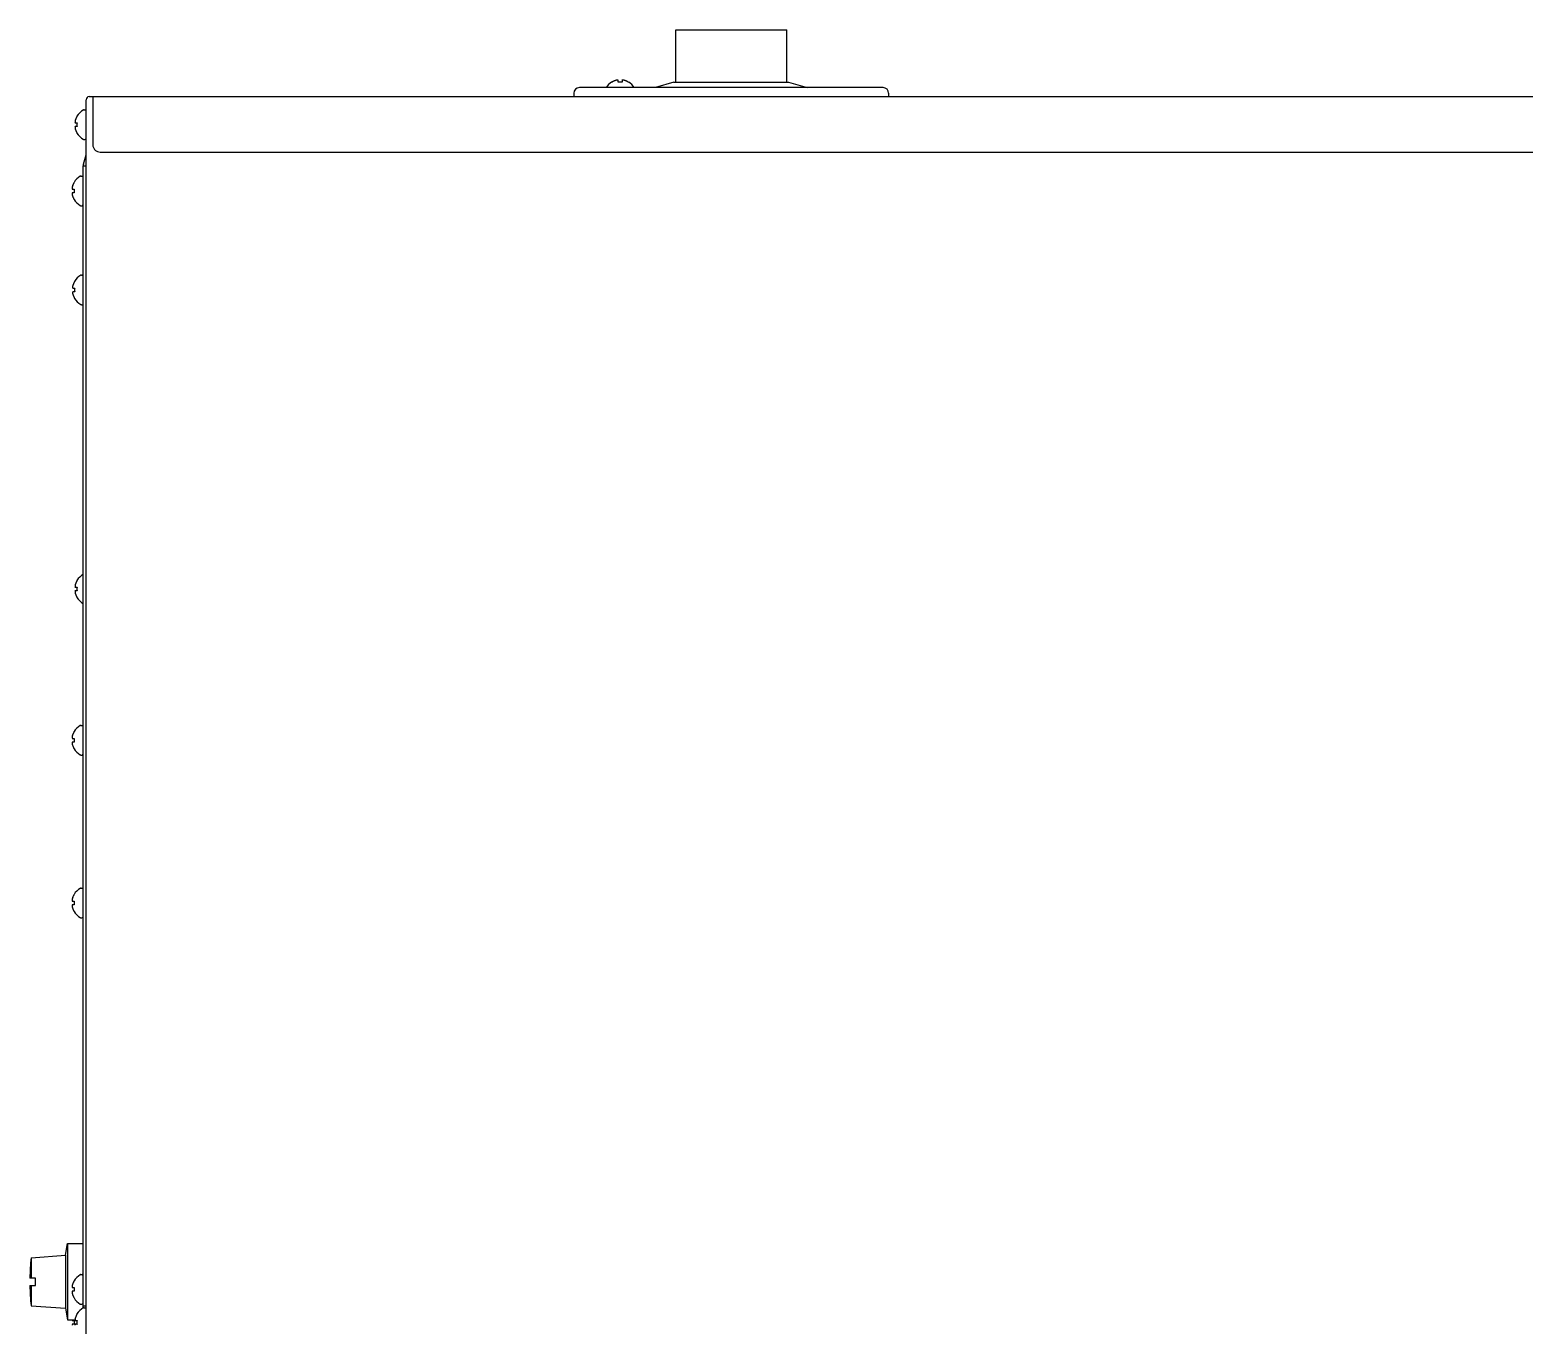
# Model space of a CAD drawing. Header units: millimetres. Extents: x 1025 to 6152, y 3757 to 7264.
# Drawn here: x 5298 to 5701.5, y 5762 to 6111.8 of the extents above; entities that cross this region are included whole.
import ezdxf

# ---------------------------------------------------------------- set-up
doc = ezdxf.new("R2010")
doc.units = ezdxf.units.MM
doc.header["$LTSCALE"] = 346.5
doc.layers.get('0').update_dxf_attribs({"linetype": 'CONTINUOUS'})
doc.layers.add('GEOM', color=7, linetype='CONTINUOUS')

msp = doc.modelspace()

# ---------------------------------------------------------------- linework, layer by layer
at = {"color": 7, "linetype": 'Continuous'}
for p, q in [((5313.16, 5616.3), (5313.16, 6092.9)), ((5312.36, 5766.64), (5312.36, 6075.04)), ((5310.16, 5961.3), (5310.71, 5961.3)), ((5310.71, 5960.3), (5310.16, 5960.3)), ((5310.68, 5963.1), (5310.71, 5963.1)), ((5310.71, 5958.5), (5310.68, 5958.5)), ((5311.76, 5923.96), (5311.96, 5923.96)), ((5309.36, 5920.46), (5309.91, 5920.46)), ((5309.91, 5919.46), (5309.36, 5919.46)), ((5309.88, 5922.26), (5309.91, 5922.26)), ((5309.91, 5917.66), (5309.88, 5917.66)), ((5311.76, 5915.96), (5311.96, 5915.96)), ((5311.76, 5880), (5311.96, 5880)), ((5309.36, 5876.5), (5309.91, 5876.5)), ((5309.91, 5875.5), (5309.36, 5875.5)), ((5309.88, 5878.3), (5309.91, 5878.3)), ((5309.91, 5873.7), (5309.88, 5873.7)), ((5311.76, 5872), (5311.96, 5872)), ((5307.6, 5780.85), (5308.16, 5784.03)), ((5308.16, 5784.03), (5308.16, 5763.37)), ((5308.16, 5784.03), (5312.36, 5784.03)), ((5298.3, 5780.2), (5307.6, 5780.85)), ((5298.3, 5780.2), (5298.3, 5774.7)), ((5307.6, 5780.85), (5307.6, 5766.55)), ((5299.47, 5774.7), (5297.97, 5774.7)), ((5299.47, 5772.7), (5299.47, 5774.7)), ((5311.76, 5775.63), (5311.96, 5775.63)), ((5297.97, 5772.7), (5299.47, 5772.7)), ((5298.3, 5772.7), (5298.3, 5767.2)), ((5309.36, 5772.13), (5309.91, 5772.13)), ((5309.91, 5771.13), (5309.36, 5771.13)), ((5309.88, 5773.93), (5309.91, 5773.93)), ((5298.3, 5767.2), (5307.6, 5766.55)), ((5307.6, 5766.55), (5308.16, 5763.37)), ((5309.91, 5769.33), (5309.88, 5769.33)), ((5311.76, 5767.63), (5311.96, 5767.63)), ((5312.36, 5767.2), (5313.16, 5767.2)), ((5312.56, 5766.7), (5312.76, 5766.7)), ((5308.16, 5763.37), (5310.15, 5763.37)), ((5309.36, 5763.2), (5309.91, 5763.2)), ((5309.91, 5762.2), (5309.36, 5762.2)), ((5310.16, 5763.2), (5310.71, 5763.2)), ((5310.71, 5762.2), (5310.16, 5762.2)), ((5310.68, 5765), (5310.71, 5765))]:
    msp.add_line(p, q, dxfattribs=at)
for centre, radius, start, end in [((5314.78, 5960.6), 4.8, 120.3012, 148.6273), ((5312.13, 5961.55), 1.98, 174.8627, 175.7144), ((5312.12, 5961.55), 1.97, 175.714, 176.9766), ((5312.11, 5961.55), 1.96, 176.9771, 178.0037), ((5312.1, 5961.55), 1.95, 178.0037, 179.0738), ((5312.1, 5961.55), 1.95, 179.0741, 181.1541), ((5312.1, 5961.55), 1.95, 181.1545, 182.3767), ((5312.11, 5961.55), 1.96, 182.3765, 183.2159), ((5312.12, 5961.55), 1.97, 183.2167, 184.6016), ((5312.13, 5961.55), 1.98, 184.6009, 185.2558), ((5312.13, 5960.05), 1.98, 174.7442, 175.3991), ((5312.12, 5960.05), 1.97, 175.3984, 176.7833), ((5312.11, 5960.05), 1.96, 176.7841, 177.6235), ((5312.1, 5960.05), 1.96, 177.6234, 178.8455), ((5312.1, 5960.05), 1.95, 178.8459, 180.9258), ((5312.1, 5960.05), 1.95, 180.9261, 181.9964), ((5312.11, 5960.05), 1.96, 181.9964, 183.0228), ((5312.12, 5960.05), 1.97, 183.0233, 184.286), ((5312.13, 5960.05), 1.98, 184.2856, 185.1372), ((5314.66, 5960.65), 4.64, 163.6036, 165.6824), ((5312.15, 5961.54), 2.01, 172.7256, 174.8598), ((5312.15, 5961.55), 2.01, 185.2585, 187.2741), ((5312.15, 5960.04), 2.01, 172.7259, 174.7415), ((5312.15, 5960.05), 2.01, 185.1401, 187.2744), ((5314.66, 5960.94), 4.64, 194.3176, 196.3964), ((5314.69, 5960.64), 4.67, 162.6228, 163.6051), ((5314.69, 5960.95), 4.67, 196.3949, 197.3772), ((5314.7, 5960.64), 4.68, 161.535, 162.6227), ((5314.72, 5960.63), 4.7, 159.4813, 161.5344), ((5314.73, 5960.63), 4.72, 158.9977, 159.4819), ((5314.74, 5960.62), 4.72, 157.4524, 158.9975), ((5314.74, 5960.62), 4.73, 156.6826, 157.4526), ((5314.75, 5960.62), 4.73, 155.4278, 156.6825), ((5314.75, 5960.62), 4.74, 154.4598, 155.4278), ((5314.76, 5960.62), 4.74, 153.3188, 154.4598), ((5314.76, 5960.61), 4.75, 151.9926, 153.3187), ((5314.76, 5960.61), 4.75, 151.0316, 151.9926), ((5314.77, 5960.61), 4.75, 148.4659, 151.0313), ((5314.47, 5960.8), 3.79, 172.4013, 179.9911), ((5314.47, 5960.8), 3.79, 180.0089, 187.5987), ((5314.7, 5960.96), 4.68, 197.3773, 198.465), ((5314.72, 5960.96), 4.7, 198.4656, 200.5187), ((5314.73, 5960.97), 4.72, 200.5181, 201.0023), ((5314.74, 5960.97), 4.72, 201.0025, 202.5476), ((5314.74, 5960.97), 4.73, 202.5474, 203.3174), ((5314.75, 5960.98), 4.73, 203.3175, 204.5722), ((5314.75, 5960.98), 4.74, 204.5722, 205.5402), ((5314.76, 5960.98), 4.74, 205.5402, 206.6812), ((5314.76, 5960.98), 4.75, 206.6813, 208.0074), ((5314.76, 5960.98), 4.75, 208.0074, 208.9684), ((5314.77, 5960.98), 4.75, 208.9687, 211.5341), ((5314.78, 5961), 4.8, 211.3727, 239.6988), ((5313.98, 5919.77), 4.8, 120.3012, 148.6273), ((5311.76, 5923.56), 0.4, 90, 120.3012), ((5311.96, 5923.56), 0.4, 0, 90), ((5311.33, 5920.71), 1.98, 174.8627, 175.7144), ((5311.32, 5920.71), 1.97, 175.714, 176.9766), ((5311.31, 5920.71), 1.96, 176.9771, 178.0037), ((5311.3, 5920.71), 1.95, 178.0037, 179.0738), ((5311.3, 5920.71), 1.95, 179.0741, 181.1541), ((5311.3, 5920.71), 1.95, 181.1545, 182.3767), ((5311.31, 5920.71), 1.96, 182.3765, 183.2159), ((5311.32, 5920.72), 1.97, 183.2167, 184.6016), ((5311.33, 5920.72), 1.98, 184.6009, 185.2558), ((5311.33, 5919.21), 1.98, 174.7442, 175.3991), ((5311.32, 5919.21), 1.97, 175.3984, 176.7833), ((5311.31, 5919.21), 1.96, 176.7841, 177.6235), ((5311.3, 5919.21), 1.96, 177.6234, 178.8455), ((5311.3, 5919.21), 1.95, 178.8459, 180.9258), ((5313.86, 5919.82), 4.64, 163.6036, 165.6824), ((5311.35, 5920.71), 2.01, 172.7256, 174.8598), ((5311.35, 5920.72), 2.01, 185.2585, 187.2741), ((5311.35, 5919.21), 2.01, 172.7259, 174.7415), ((5313.89, 5919.81), 4.67, 162.6228, 163.6051), ((5313.9, 5919.8), 4.68, 161.535, 162.6227), ((5313.92, 5919.8), 4.7, 159.4813, 161.5344), ((5313.93, 5919.79), 4.72, 158.9977, 159.4819), ((5313.94, 5919.79), 4.72, 157.4524, 158.9975), ((5313.94, 5919.79), 4.73, 156.6826, 157.4526), ((5313.95, 5919.79), 4.73, 155.4278, 156.6825), ((5313.95, 5919.78), 4.74, 154.4598, 155.4278), ((5313.96, 5919.78), 4.74, 153.3188, 154.4598), ((5313.96, 5919.78), 4.75, 151.9926, 153.3187), ((5313.96, 5919.78), 4.75, 151.0316, 151.9926), ((5313.97, 5919.78), 4.75, 148.4659, 151.0313), ((5313.67, 5919.96), 3.79, 172.4013, 179.9911), ((5313.67, 5919.96), 3.79, 180.0089, 187.5987), ((5311.3, 5919.21), 1.95, 180.9261, 181.9964), ((5311.31, 5919.21), 1.96, 181.9964, 183.0228), ((5311.32, 5919.21), 1.97, 183.0233, 184.286), ((5311.33, 5919.22), 1.98, 184.2856, 185.1372), ((5311.35, 5919.22), 2.01, 185.1401, 187.2744), ((5313.86, 5920.11), 4.64, 194.3176, 196.3964), ((5313.89, 5920.12), 4.67, 196.3949, 197.3772), ((5313.9, 5920.12), 4.68, 197.3773, 198.465), ((5313.92, 5920.13), 4.7, 198.4656, 200.5187), ((5313.93, 5920.13), 4.72, 200.5181, 201.0023), ((5313.94, 5920.14), 4.72, 201.0025, 202.5476), ((5313.94, 5920.14), 4.73, 202.5474, 203.3174), ((5313.95, 5920.14), 4.73, 203.3175, 204.5722), ((5313.95, 5920.14), 4.74, 204.5722, 205.5402), ((5313.96, 5920.15), 4.74, 205.5402, 206.6812), ((5313.96, 5920.15), 4.75, 206.6813, 208.0074), ((5313.96, 5920.15), 4.75, 208.0074, 208.9684), ((5313.97, 5920.15), 4.75, 208.9687, 211.5341), ((5313.98, 5920.16), 4.8, 211.3727, 239.6988), ((5311.76, 5916.36), 0.4, 239.6988, 270), ((5311.96, 5916.36), 0.4, 270, 0), ((5313.98, 5875.8), 4.8, 120.3012, 148.6273), ((5311.76, 5879.6), 0.4, 90, 120.3012), ((5311.96, 5879.6), 0.4, 0, 90), ((5311.33, 5876.75), 1.98, 174.8627, 175.7144), ((5311.32, 5876.75), 1.97, 175.714, 176.9766), ((5311.31, 5876.75), 1.96, 176.9771, 178.0037), ((5311.3, 5876.75), 1.95, 178.0037, 179.0738), ((5311.3, 5876.75), 1.95, 179.0741, 181.1541), ((5311.3, 5876.75), 1.95, 181.1545, 182.3767), ((5311.31, 5876.75), 1.96, 182.3765, 183.2159), ((5311.32, 5876.75), 1.97, 183.2167, 184.6016), ((5311.33, 5876.75), 1.98, 184.6009, 185.2558), ((5311.33, 5875.25), 1.98, 174.7442, 175.3991), ((5311.32, 5875.25), 1.97, 175.3984, 176.7833), ((5311.31, 5875.25), 1.96, 176.7841, 177.6235), ((5311.3, 5875.25), 1.96, 177.6234, 178.8455), ((5311.3, 5875.25), 1.95, 178.8459, 180.9258), ((5311.3, 5875.25), 1.95, 180.9261, 181.9964), ((5311.31, 5875.25), 1.96, 181.9964, 183.0228), ((5311.32, 5875.25), 1.97, 183.0233, 184.286), ((5311.33, 5875.25), 1.98, 184.2856, 185.1372), ((5313.86, 5875.85), 4.64, 163.6036, 165.6824), ((5311.35, 5876.74), 2.01, 172.7256, 174.8598), ((5311.35, 5876.75), 2.01, 185.2585, 187.2741), ((5311.35, 5875.24), 2.01, 172.7259, 174.7415), ((5311.35, 5875.25), 2.01, 185.1401, 187.2744), ((5313.86, 5876.14), 4.64, 194.3176, 196.3964), ((5313.89, 5875.84), 4.67, 162.6228, 163.6051), ((5313.9, 5875.84), 4.68, 161.535, 162.6227), ((5313.92, 5875.83), 4.7, 159.4813, 161.5344), ((5313.93, 5875.83), 4.72, 158.9977, 159.4819), ((5313.94, 5875.82), 4.72, 157.4524, 158.9975), ((5313.94, 5875.82), 4.73, 156.6826, 157.4526), ((5313.95, 5875.82), 4.73, 155.4278, 156.6825), ((5313.95, 5875.82), 4.74, 154.4598, 155.4278), ((5313.96, 5875.82), 4.74, 153.3188, 154.4598), ((5313.96, 5875.81), 4.75, 151.9926, 153.3187), ((5313.96, 5875.81), 4.75, 151.0316, 151.9926), ((5313.97, 5875.81), 4.75, 148.4659, 151.0313), ((5313.67, 5876), 3.79, 172.4013, 179.9911), ((5313.67, 5876), 3.79, 180.0089, 187.5987), ((5313.89, 5876.15), 4.67, 196.3949, 197.3772), ((5313.9, 5876.16), 4.68, 197.3773, 198.465), ((5313.92, 5876.16), 4.7, 198.4656, 200.5187), ((5313.93, 5876.17), 4.72, 200.5181, 201.0023), ((5313.94, 5876.17), 4.72, 201.0025, 202.5476), ((5313.94, 5876.17), 4.73, 202.5474, 203.3174), ((5313.95, 5876.18), 4.73, 203.3175, 204.5722), ((5313.95, 5876.18), 4.74, 204.5722, 205.5402), ((5313.96, 5876.18), 4.74, 205.5402, 206.6812), ((5313.96, 5876.18), 4.75, 206.6813, 208.0074), ((5313.96, 5876.18), 4.75, 208.0074, 208.9684), ((5313.97, 5876.18), 4.75, 208.9687, 211.5341), ((5313.98, 5876.2), 4.8, 211.3727, 239.6988), ((5311.76, 5872.4), 0.4, 239.6988, 270), ((5311.96, 5872.4), 0.4, 270, 0), ((5357.96, 5773.78), 60, 173.8625, 179.1263), ((5313.98, 5771.43), 4.8, 120.3012, 148.6273), ((5311.76, 5775.23), 0.4, 90, 120.3012), ((5311.96, 5775.23), 0.4, 0, 90), ((5357.96, 5773.61), 60, 180.8737, 186.1375), ((5311.33, 5772.38), 1.98, 174.8627, 175.7144), ((5311.32, 5772.38), 1.97, 175.714, 176.9766), ((5311.31, 5772.38), 1.96, 176.9771, 178.0037), ((5311.3, 5772.38), 1.95, 178.0037, 179.0738), ((5311.3, 5772.38), 1.95, 179.0741, 181.1541), ((5311.3, 5772.38), 1.95, 181.1545, 182.3767), ((5311.31, 5772.38), 1.96, 182.3765, 183.2159), ((5311.32, 5772.38), 1.97, 183.2167, 184.6016), ((5311.33, 5772.38), 1.98, 184.6009, 185.2558), ((5311.33, 5770.88), 1.98, 174.7442, 175.3991), ((5311.32, 5770.88), 1.97, 175.3984, 176.7833), ((5311.31, 5770.88), 1.96, 176.7841, 177.6235), ((5311.3, 5770.88), 1.96, 177.6234, 178.8455), ((5311.3, 5770.88), 1.95, 178.8459, 180.9258), ((5311.3, 5770.88), 1.95, 180.9261, 181.9964), ((5311.31, 5770.88), 1.96, 181.9964, 183.0228), ((5311.32, 5770.88), 1.97, 183.0233, 184.286), ((5311.33, 5770.88), 1.98, 184.2856, 185.1372), ((5313.86, 5771.48), 4.64, 163.6036, 165.6824), ((5311.35, 5772.38), 2.01, 172.7256, 174.8598), ((5311.35, 5772.38), 2.01, 185.2585, 187.2741), ((5311.35, 5770.88), 2.01, 172.7259, 174.7415), ((5311.35, 5770.88), 2.01, 185.1401, 187.2744), ((5313.86, 5771.78), 4.64, 194.3176, 196.3964), ((5313.89, 5771.48), 4.67, 162.6228, 163.6051), ((5313.89, 5771.79), 4.67, 196.3949, 197.3772), ((5313.9, 5771.47), 4.68, 161.535, 162.6227), ((5313.9, 5771.79), 4.68, 197.3773, 198.465), ((5313.92, 5771.46), 4.7, 159.4813, 161.5344), ((5313.92, 5771.8), 4.7, 198.4656, 200.5187), ((5313.93, 5771.46), 4.72, 158.9977, 159.4819), ((5313.93, 5771.8), 4.72, 200.5181, 201.0023), ((5313.94, 5771.46), 4.72, 157.4524, 158.9975), ((5313.94, 5771.8), 4.72, 201.0025, 202.5476), ((5313.94, 5771.45), 4.73, 156.6826, 157.4526), ((5313.94, 5771.81), 4.73, 202.5474, 203.3174), ((5313.95, 5771.45), 4.73, 155.4278, 156.6825), ((5313.95, 5771.45), 4.74, 154.4598, 155.4278), ((5313.96, 5771.45), 4.74, 153.3188, 154.4598), ((5313.96, 5771.45), 4.75, 151.9926, 153.3187), ((5313.96, 5771.45), 4.75, 151.0316, 151.9926), ((5313.97, 5771.44), 4.75, 148.4659, 151.0313), ((5313.67, 5771.63), 3.79, 172.4013, 179.9911), ((5313.67, 5771.63), 3.79, 180.0089, 187.5987), ((5313.95, 5771.81), 4.73, 203.3175, 204.5722), ((5313.95, 5771.81), 4.74, 204.5722, 205.5402), ((5313.96, 5771.81), 4.74, 205.5402, 206.6812), ((5313.96, 5771.81), 4.75, 206.6813, 208.0074), ((5313.96, 5771.82), 4.75, 208.0074, 208.9684), ((5313.97, 5771.82), 4.75, 208.9687, 211.5341), ((5313.98, 5771.83), 4.8, 211.3727, 239.6988), ((5314.78, 5762.5), 4.8, 120.3012, 148.6273), ((5311.76, 5768.03), 0.4, 239.6988, 270), ((5311.96, 5768.03), 0.4, 270, 0), ((5312.56, 5766.3), 0.4, 90, 120.3012), ((5312.76, 5766.3), 0.4, 0, 90), ((5311.31, 5763.45), 1.96, 182.3482, 183.2159), ((5311.32, 5763.45), 1.97, 183.2167, 184.6016), ((5311.33, 5763.45), 1.98, 184.6009, 185.2558), ((5311.33, 5761.95), 1.98, 174.7442, 175.3991), ((5311.32, 5761.95), 1.97, 175.3984, 176.7833), ((5311.31, 5761.95), 1.96, 176.7841, 177.6235), ((5311.3, 5761.95), 1.96, 177.6234, 178.8455), ((5311.35, 5763.45), 2.01, 185.2585, 187.2741), ((5311.35, 5761.94), 2.01, 172.7259, 174.7415), ((5313.67, 5762.7), 3.79, 172.4013, 179.9911), ((5313.67, 5762.7), 3.79, 180.0089, 187.5987), ((5312.13, 5763.45), 1.98, 174.8627, 175.7144), ((5312.12, 5763.45), 1.97, 175.714, 176.9766), ((5312.11, 5763.45), 1.96, 176.9771, 178.0037), ((5312.1, 5763.45), 1.95, 178.0037, 179.0738), ((5312.1, 5763.45), 1.95, 179.0741, 181.1541), ((5312.1, 5763.45), 1.95, 181.1545, 182.3767), ((5312.11, 5763.45), 1.96, 182.3765, 183.2159), ((5312.12, 5763.45), 1.97, 183.2167, 184.6016), ((5312.13, 5763.45), 1.98, 184.6009, 185.2558), ((5312.13, 5761.95), 1.98, 174.7442, 175.3991), ((5312.12, 5761.95), 1.97, 175.3984, 176.7833), ((5312.11, 5761.95), 1.96, 176.7841, 177.6235), ((5312.1, 5761.95), 1.96, 177.6234, 178.8455), ((5314.66, 5762.55), 4.64, 163.6036, 165.6824), ((5312.15, 5763.44), 2.01, 172.7256, 174.8598), ((5312.15, 5763.45), 2.01, 185.2585, 187.2741), ((5312.15, 5761.94), 2.01, 172.7259, 174.7415), ((5314.69, 5762.54), 4.67, 162.6228, 163.6051), ((5314.7, 5762.54), 4.68, 161.535, 162.6227), ((5314.72, 5762.53), 4.7, 159.4813, 161.5344), ((5314.73, 5762.53), 4.72, 158.9977, 159.4819), ((5314.74, 5762.52), 4.72, 157.4524, 158.9975), ((5314.74, 5762.52), 4.73, 156.6826, 157.4526), ((5314.75, 5762.52), 4.73, 155.4278, 156.6825), ((5314.75, 5762.52), 4.74, 154.4598, 155.4278), ((5314.76, 5762.52), 4.74, 153.3188, 154.4598), ((5314.76, 5762.51), 4.75, 151.9926, 153.3187), ((5314.76, 5762.51), 4.75, 151.0316, 151.9926), ((5314.77, 5762.51), 4.75, 148.4659, 151.0313), ((5314.47, 5762.7), 3.79, 172.4013, 179.9911), ((5314.47, 5762.7), 3.79, 180.0089, 187.5987)]:
    msp.add_arc(centre, radius, start, end, dxfattribs=at)
at = {"layer": 'GEOM', "color": 7, "linetype": 'Continuous'}
for p, q in [((5472.36, 6097.7), (5472.36, 6111.8)), ((5472.36, 6111.8), (5502.36, 6111.8)), ((5502.36, 6097.7), (5502.36, 6111.8)), ((5455.06, 6097.64), (5455.06, 6097.68)), ((5456.86, 6097.64), (5456.86, 6098.19)), ((5457.86, 6098.19), (5457.86, 6097.64)), ((5459.66, 6097.68), (5459.66, 6097.64)), ((5471.86, 6097.7), (5466.86, 6096.2)), ((5471.86, 6097.7), (5502.86, 6097.7)), ((5502.86, 6097.7), (5507.86, 6096.2)), ((5313.96, 6093.79), (6010.56, 6093.8)), ((5314.96, 6093.8), (5314.96, 6080.79)), ((5444.86, 6094.7), (5444.86, 6093.7)), ((5528.36, 6096.2), (5446.36, 6096.2)), ((5529.86, 6094.7), (5529.86, 6093.7)), ((5312.56, 6090.2), (5312.76, 6090.2)), ((5310.16, 6086.7), (5310.71, 6086.7)), ((5310.71, 6085.7), (5310.16, 6085.7)), ((5310.68, 6088.5), (5310.71, 6088.5)), ((5310.71, 6083.9), (5310.68, 6083.9)), ((5312.56, 6082.2), (5312.76, 6082.2)), ((5312.43, 6075.54), (5313.16, 6078.05)), ((5312.43, 6075.54), (5313.16, 6078.05)), ((5316.96, 6078.8), (6008.56, 6078.8)), ((5312.36, 6075.04), (5313.16, 6075.04)), ((5309.36, 6068.8), (5309.91, 6068.8)), ((5309.88, 6070.6), (5309.91, 6070.6)), ((5311.76, 6072.3), (5311.96, 6072.3)), ((5309.91, 6067.8), (5309.36, 6067.8)), ((5309.91, 6066), (5309.88, 6066)), ((5311.76, 6064.3), (5311.96, 6064.3)), ((5311.92, 6045.58), (5312.12, 6045.58)), ((5309.52, 6042.08), (5310.07, 6042.08)), ((5310.07, 6041.08), (5309.52, 6041.08)), ((5310.04, 6043.88), (5310.07, 6043.88)), ((5310.07, 6039.28), (5310.04, 6039.28)), ((5311.92, 6037.58), (5312.12, 6037.58))]:
    msp.add_line(p, q, dxfattribs=at)
for centre, radius, start, end in [((5457.56, 6093.58), 4.8, 121.3727, 146.7752), ((5457.55, 6093.59), 4.75, 118.9687, 121.5341), ((5457.54, 6093.59), 4.75, 118.0074, 118.9684), ((5457.54, 6093.6), 4.75, 116.6813, 118.0074), ((5457.54, 6093.6), 4.74, 115.5402, 116.6812), ((5457.54, 6093.6), 4.74, 114.5722, 115.5402), ((5457.54, 6093.61), 4.73, 113.3175, 114.5722), ((5457.53, 6093.61), 4.73, 112.5474, 113.3174), ((5457.53, 6093.62), 4.72, 111.0025, 112.5476), ((5457.53, 6093.63), 4.72, 110.5181, 111.0023), ((5457.53, 6093.64), 4.7, 108.4656, 110.5187), ((5457.52, 6093.65), 4.68, 107.3773, 108.465), ((5457.51, 6093.67), 4.67, 106.3949, 107.3772), ((5457.51, 6093.7), 4.64, 104.3176, 106.3964), ((5456.61, 6096.2), 2.01, 95.1401, 97.2744), ((5456.61, 6096.23), 1.98, 94.2856, 95.1372), ((5456.61, 6096.24), 1.97, 93.0233, 94.286), ((5456.61, 6096.25), 1.96, 91.9964, 93.0228), ((5456.61, 6096.26), 1.95, 90.9261, 91.9964), ((5456.61, 6096.26), 1.95, 88.8459, 90.9258), ((5456.61, 6096.25), 1.96, 87.6234, 88.8455), ((5456.61, 6096.25), 1.96, 86.7841, 87.6235), ((5456.61, 6096.24), 1.97, 85.3984, 86.7833), ((5456.61, 6096.22), 1.98, 84.7442, 85.3991), ((5456.6, 6096.2), 2.01, 82.7259, 84.7415), ((5457.36, 6093.89), 3.79, 90.0089, 97.5987), ((5457.36, 6093.89), 3.79, 82.4013, 89.9911), ((5458.11, 6096.2), 2.01, 95.2585, 97.2741), ((5458.11, 6096.22), 1.98, 94.6009, 95.2558), ((5458.11, 6096.24), 1.97, 93.2167, 94.6016), ((5458.11, 6096.25), 1.96, 92.3765, 93.2159), ((5458.11, 6096.25), 1.95, 91.1545, 92.3767), ((5458.11, 6096.26), 1.95, 89.0741, 91.1541), ((5458.11, 6096.26), 1.95, 88.0037, 89.0738), ((5458.11, 6096.25), 1.96, 86.9771, 88.0037), ((5458.11, 6096.24), 1.97, 85.714, 86.9766), ((5458.11, 6096.23), 1.98, 84.8627, 85.7144), ((5458.1, 6096.2), 2.01, 82.7256, 84.8598), ((5457.21, 6093.7), 4.64, 73.6036, 75.6824), ((5457.2, 6093.67), 4.67, 72.6228, 73.6051), ((5457.2, 6093.65), 4.68, 71.535, 72.6227), ((5457.19, 6093.64), 4.7, 69.4813, 71.5344), ((5457.19, 6093.63), 4.72, 68.9977, 69.4819), ((5457.19, 6093.62), 4.72, 67.4524, 68.9975), ((5457.18, 6093.61), 4.73, 66.6826, 67.4526), ((5457.18, 6093.61), 4.73, 65.4278, 66.6825), ((5457.18, 6093.6), 4.74, 64.4598, 65.4278), ((5457.18, 6093.6), 4.74, 63.3188, 64.4598), ((5457.18, 6093.6), 4.75, 61.9926, 63.3187), ((5457.17, 6093.59), 4.75, 61.0316, 61.9926), ((5457.17, 6093.59), 4.75, 58.4659, 61.0313), ((5457.16, 6093.58), 4.8, 33.2248, 58.6273), ((5314.06, 6092.9), 0.9, 96.3341, 180), ((5446.36, 6094.7), 1.5, 90, 180), ((5528.36, 6094.7), 1.5, 0, 90), ((5314.78, 6086), 4.8, 120.3012, 148.6273), ((5312.56, 6089.8), 0.4, 90, 120.3012), ((5312.76, 6089.8), 0.4, 0, 90), ((5312.13, 6086.95), 1.98, 174.8627, 175.7144), ((5312.12, 6086.95), 1.97, 175.714, 176.9766), ((5312.11, 6086.95), 1.96, 176.9771, 178.0037), ((5312.1, 6086.95), 1.95, 178.0037, 179.0738), ((5312.1, 6086.95), 1.95, 179.0741, 181.1541), ((5312.1, 6086.95), 1.95, 181.1545, 182.3767), ((5312.11, 6086.95), 1.96, 182.3765, 183.2159), ((5312.12, 6086.95), 1.97, 183.2167, 184.6016), ((5312.13, 6086.95), 1.98, 184.6009, 185.2558), ((5312.13, 6085.45), 1.98, 174.7442, 175.3991), ((5312.12, 6085.45), 1.97, 175.3984, 176.7833), ((5312.11, 6085.45), 1.96, 176.7841, 177.6235), ((5312.1, 6085.45), 1.96, 177.6234, 178.8455), ((5312.1, 6085.45), 1.95, 178.8459, 180.9258), ((5312.1, 6085.45), 1.95, 180.9261, 181.9964), ((5312.11, 6085.45), 1.96, 181.9964, 183.0228), ((5312.12, 6085.45), 1.97, 183.0233, 184.286), ((5312.13, 6085.45), 1.98, 184.2856, 185.1372), ((5314.66, 6086.05), 4.64, 163.6036, 165.6824), ((5312.15, 6086.94), 2.01, 172.7256, 174.8598), ((5312.15, 6086.95), 2.01, 185.2585, 187.2741), ((5312.15, 6085.44), 2.01, 172.7259, 174.7415), ((5312.15, 6085.45), 2.01, 185.1401, 187.2744), ((5314.66, 6086.34), 4.64, 194.3176, 196.3964), ((5314.69, 6086.04), 4.67, 162.6228, 163.6051), ((5314.69, 6086.35), 4.67, 196.3949, 197.3772), ((5314.7, 6086.04), 4.68, 161.535, 162.6227), ((5314.7, 6086.36), 4.68, 197.3773, 198.465), ((5314.72, 6086.03), 4.7, 159.4813, 161.5344), ((5314.72, 6086.36), 4.7, 198.4656, 200.5187), ((5314.73, 6086.03), 4.72, 158.9977, 159.4819), ((5314.73, 6086.37), 4.72, 200.5181, 201.0023), ((5314.74, 6086.02), 4.72, 157.4524, 158.9975), ((5314.74, 6086.37), 4.72, 201.0025, 202.5476), ((5314.74, 6086.02), 4.73, 156.6826, 157.4526), ((5314.75, 6086.02), 4.73, 155.4278, 156.6825), ((5314.75, 6086.02), 4.74, 154.4598, 155.4278), ((5314.76, 6086.02), 4.74, 153.3188, 154.4598), ((5314.76, 6086.01), 4.75, 151.9926, 153.3187), ((5314.76, 6086.01), 4.75, 151.0316, 151.9926), ((5314.77, 6086.01), 4.75, 148.4659, 151.0313), ((5314.47, 6086.2), 3.79, 172.4013, 179.9911), ((5314.47, 6086.2), 3.79, 180.0089, 187.5987), ((5314.74, 6086.37), 4.73, 202.5474, 203.3174), ((5314.75, 6086.38), 4.73, 203.3175, 204.5722), ((5314.75, 6086.38), 4.74, 204.5722, 205.5402), ((5314.76, 6086.38), 4.74, 205.5402, 206.6812), ((5314.76, 6086.38), 4.75, 206.6813, 208.0074), ((5314.76, 6086.38), 4.75, 208.0074, 208.9684), ((5314.77, 6086.38), 4.75, 208.9687, 211.5341), ((5314.78, 6086.4), 4.8, 211.3727, 239.6988), ((5312.56, 6082.6), 0.4, 239.6988, 270), ((5312.76, 6082.6), 0.4, 270, 0), ((5314.16, 6075.04), 1.8, 163.7798, 180), ((5314.16, 6075.04), 1.8, 163.7798, 174.5617), ((5311.33, 6069.05), 1.98, 174.8627, 175.7144), ((5311.32, 6069.05), 1.97, 175.714, 176.9766), ((5311.31, 6069.05), 1.96, 176.9771, 178.0037), ((5311.3, 6069.05), 1.95, 178.0037, 179.0738), ((5311.3, 6069.05), 1.95, 179.0741, 181.1541), ((5311.3, 6069.05), 1.95, 181.1545, 182.3767), ((5311.31, 6069.05), 1.96, 182.3765, 183.2159), ((5311.32, 6069.05), 1.97, 183.2167, 184.6016), ((5311.33, 6069.05), 1.98, 184.6009, 185.2558), ((5313.86, 6068.15), 4.64, 163.6036, 165.6824), ((5311.35, 6069.04), 2.01, 172.7256, 174.8598), ((5311.35, 6069.05), 2.01, 185.2585, 187.2741), ((5313.89, 6068.14), 4.67, 162.6228, 163.6051), ((5313.9, 6068.14), 4.68, 161.535, 162.6227), ((5313.92, 6068.13), 4.7, 159.4813, 161.5344), ((5313.93, 6068.13), 4.72, 158.9977, 159.4819), ((5313.94, 6068.12), 4.72, 157.4524, 158.9975), ((5313.94, 6068.12), 4.73, 156.6826, 157.4526), ((5313.95, 6068.12), 4.73, 155.4278, 156.6825), ((5313.95, 6068.12), 4.74, 154.4598, 155.4278), ((5313.96, 6068.12), 4.74, 153.3188, 154.4598), ((5313.96, 6068.11), 4.75, 151.9926, 153.3187), ((5313.96, 6068.11), 4.75, 151.0316, 151.9926), ((5313.97, 6068.11), 4.75, 148.4659, 151.0313), ((5313.98, 6068.1), 4.8, 120.3012, 148.6273), ((5313.67, 6068.3), 3.79, 172.4013, 179.9911), ((5311.76, 6071.9), 0.4, 90, 120.3012), ((5311.96, 6071.9), 0.4, 0, 90), ((5311.33, 6067.55), 1.98, 174.7442, 175.3991), ((5311.32, 6067.55), 1.97, 175.3984, 176.7833), ((5311.31, 6067.55), 1.96, 176.7841, 177.6235), ((5311.3, 6067.55), 1.96, 177.6234, 178.8455), ((5311.3, 6067.55), 1.95, 178.8459, 180.9258), ((5311.3, 6067.55), 1.95, 180.9261, 181.9964), ((5311.31, 6067.55), 1.96, 181.9964, 183.0228), ((5311.32, 6067.55), 1.97, 183.0233, 184.286), ((5311.33, 6067.55), 1.98, 184.2856, 185.1372), ((5311.35, 6067.54), 2.01, 172.7259, 174.7415), ((5311.35, 6067.55), 2.01, 185.1401, 187.2744), ((5313.86, 6068.44), 4.64, 194.3176, 196.3964), ((5313.89, 6068.45), 4.67, 196.3949, 197.3772), ((5313.9, 6068.46), 4.68, 197.3773, 198.465), ((5313.92, 6068.46), 4.7, 198.4656, 200.5187), ((5313.93, 6068.47), 4.72, 200.5181, 201.0023), ((5313.94, 6068.47), 4.72, 201.0025, 202.5476), ((5313.94, 6068.47), 4.73, 202.5474, 203.3174), ((5313.95, 6068.48), 4.73, 203.3175, 204.5722), ((5313.95, 6068.48), 4.74, 204.5722, 205.5402), ((5313.96, 6068.48), 4.74, 205.5402, 206.6812), ((5313.96, 6068.48), 4.75, 206.6813, 208.0074), ((5313.96, 6068.48), 4.75, 208.0074, 208.9684), ((5313.97, 6068.48), 4.75, 208.9687, 211.5341), ((5313.67, 6068.3), 3.79, 180.0089, 187.5987), ((5313.98, 6068.5), 4.8, 211.3727, 239.6988), ((5311.96, 6064.7), 0.4, 270, 0), ((5311.76, 6064.7), 0.4, 239.6988, 270), ((5314.14, 6041.38), 4.8, 120.3012, 148.6273), ((5311.92, 6045.18), 0.4, 90, 120.3012), ((5312.12, 6045.18), 0.4, 52.1278, 90), ((5311.51, 6042.33), 2.01, 172.7256, 174.8598), ((5311.49, 6042.33), 1.98, 174.8627, 175.7144), ((5311.48, 6042.33), 1.97, 175.714, 176.9766), ((5311.46, 6042.33), 1.96, 176.9771, 178.0037), ((5311.46, 6042.33), 1.95, 178.0037, 179.0738), ((5311.46, 6042.33), 1.95, 179.0741, 181.1541), ((5311.46, 6042.33), 1.95, 181.1545, 182.3767), ((5311.47, 6042.33), 1.96, 182.3765, 183.2159), ((5311.48, 6042.33), 1.97, 183.2167, 184.6016), ((5311.49, 6042.34), 1.98, 184.6009, 185.2558), ((5311.51, 6042.34), 2.01, 185.2585, 187.2741), ((5311.51, 6040.83), 2.01, 172.7259, 174.7415), ((5311.49, 6040.83), 1.98, 174.7442, 175.3991), ((5311.48, 6040.83), 1.97, 175.3984, 176.7833), ((5311.47, 6040.83), 1.96, 176.7841, 177.6235), ((5311.46, 6040.83), 1.96, 177.6234, 178.8455), ((5311.46, 6040.83), 1.95, 178.8459, 180.9258), ((5311.46, 6040.83), 1.95, 180.9261, 181.9964), ((5311.47, 6040.83), 1.96, 181.9964, 183.0228), ((5311.48, 6040.83), 1.97, 183.0233, 184.286), ((5311.49, 6040.84), 1.98, 184.2856, 185.1372), ((5311.51, 6040.84), 2.01, 185.1401, 187.2744), ((5314.01, 6041.44), 4.64, 163.6036, 165.6824), ((5314.01, 6041.73), 4.64, 194.3176, 196.3964), ((5314.04, 6041.43), 4.67, 162.6228, 163.6051), ((5314.04, 6041.74), 4.67, 196.3949, 197.3772), ((5314.06, 6041.42), 4.68, 161.535, 162.6227), ((5314.06, 6041.74), 4.68, 197.3773, 198.465), ((5314.08, 6041.42), 4.7, 159.4813, 161.5344), ((5314.09, 6041.41), 4.72, 158.9977, 159.4819), ((5314.1, 6041.41), 4.72, 157.4524, 158.9975), ((5314.1, 6041.41), 4.73, 156.6826, 157.4526), ((5314.11, 6041.41), 4.73, 155.4278, 156.6825), ((5314.11, 6041.4), 4.74, 154.4598, 155.4278), ((5314.12, 6041.4), 4.74, 153.3188, 154.4598), ((5314.12, 6041.4), 4.75, 151.9926, 153.3187), ((5314.12, 6041.4), 4.75, 151.0316, 151.9926), ((5314.12, 6041.4), 4.75, 148.4659, 151.0313), ((5313.82, 6041.58), 3.79, 172.4013, 179.9911), ((5313.82, 6041.58), 3.79, 180.0089, 187.5987), ((5314.08, 6041.75), 4.7, 198.4656, 200.5187), ((5314.09, 6041.75), 4.72, 200.5181, 201.0023), ((5314.1, 6041.76), 4.72, 201.0025, 202.5476), ((5314.1, 6041.76), 4.73, 202.5474, 203.3174), ((5314.11, 6041.76), 4.73, 203.3175, 204.5722), ((5314.11, 6041.76), 4.74, 204.5722, 205.5402), ((5314.12, 6041.77), 4.74, 205.5402, 206.6812), ((5314.12, 6041.77), 4.75, 206.6813, 208.0074), ((5314.12, 6041.77), 4.75, 208.0074, 208.9684), ((5314.12, 6041.77), 4.75, 208.9687, 211.5341), ((5314.14, 6041.78), 4.8, 211.3727, 239.6988), ((5311.92, 6037.98), 0.4, 239.6988, 270), ((5312.12, 6037.98), 0.4, 270, 307.8722)]:
    msp.add_arc(centre, radius, start, end, dxfattribs=at)
msp.add_open_spline([(5314.96, 6080.79), (5314.96, 6080.53), (5315.06, 6080.01), (5315.51, 6079.35), (5316.17, 6078.9), (5316.7, 6078.8), (5316.96, 6078.8)], degree=3, knots=[0, 0, 0, 0, 0.249842, 0.499776, 0.749842, 1, 1, 1, 1], dxfattribs=at)

doc.saveas('drawing.dxf')
